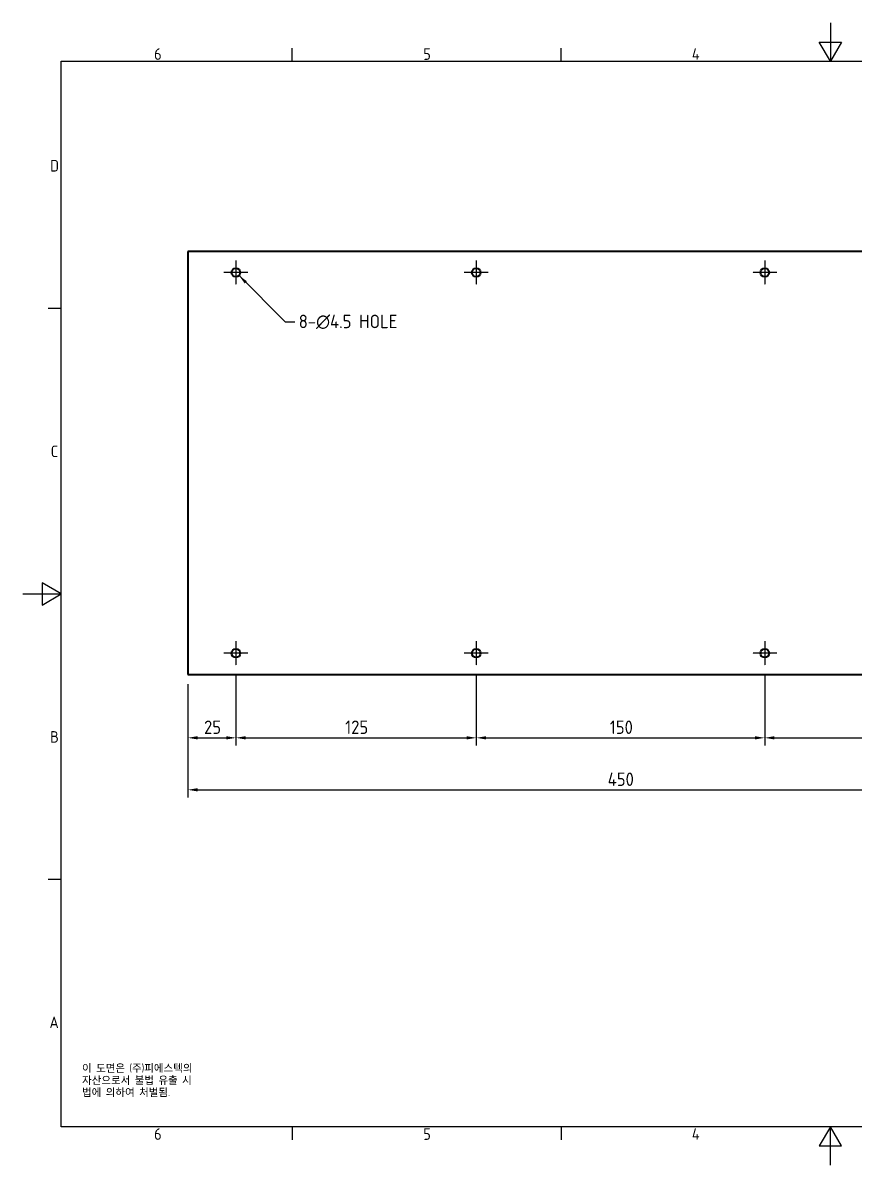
# Model space of a CAD drawing. Header units: millimetres. Extents: x 0 to 840, y 0 to 594.
# Drawn here: x 0 to 433, y 0 to 594 of the extents above; entities that cross this region are included whole.
import ezdxf

# ---------------------------------------------------------------- set-up
doc = ezdxf.new("R2010")
doc.units = ezdxf.units.MM
doc.header["$LTSCALE"] = 2
doc.linetypes.add('CHAIN', pattern=[0.7087, 0.4724, -0.0591, 0.1181, -0.0591])
doc.layers.get('0').update_dxf_attribs({"color": 3, "lineweight": 25, "true_color": 0x00ff00})
for name, color, linetype, lineweight, true_color in [('가시적인 것(ISO)', 3, 'Continuous', 40, 0x00ff00), ('기호(ISO)', 5, 'Continuous', 25, 0x0000ff), ('중심 표식(ISO)', 1, 'Continuous', 25, 0xff0000), ('치수(ISO)', 2, 'Continuous', 25, 0xffff00)]:
    doc.layers.add(name, color=color, linetype=linetype, lineweight=lineweight, true_color=true_color)
doc.layers.add('경계(ISO)', color=7, linetype='Continuous', lineweight=25)
doc.styles.add('문자 텍스트_PSTEK_POSCO', font='isocp.shx')
doc.styles.add('치수 텍스트_PSTEK_POSCO', font='isocp.shx')
doc.dimstyles.new('치수_PSTEK_POSCO', dxfattribs={"dimscale": 2, "dimtxt": 3.5, "dimasz": 2.5, "dimexe": 2, "dimexo": 2.5, "dimgap": 1, "dimtad": 1, "dimrnd": 1e-08, "dimdsep": 46, "dimtxsty": '치수 텍스트_PSTEK_POSCO', "dimcen": 0.09, "dimdle": 10, "dimclrd": 7, "dimclre": 7, "dimclrt": 2, "dimadec": 1, "dimazin": 2, "dimtfac": 1, "dimtmove": 0, "dimatfit": 3, "dimfxl": 1, "dimtolj": 1, "dimlwd": -1, "dimlwe": -1, "dimarcsym": 0})
doc.dimstyles.new('치수_PSTEK_POSCO$7', dxfattribs={"dimscale": 2, "dimtxt": 3.5, "dimasz": 2.5, "dimexe": 2, "dimexo": 2.5, "dimgap": 1, "dimtad": 1, "dimrnd": 1e-08, "dimdsep": 46, "dimtxsty": '치수 텍스트_PSTEK_POSCO', "dimcen": 0.09, "dimdle": 10, "dimclrd": 7, "dimclre": 7, "dimclrt": 2, "dimadec": 1, "dimazin": 2, "dimtfac": 1, "dimtmove": 0, "dimatfit": 3, "dimfxl": 1, "dimtolj": 1, "dimlwd": -1, "dimlwe": -1, "dimarcsym": 0})

# ---------------------------------------------------------------- blocks, each defined once
blk = doc.blocks.new('경계 Default Border')
at = {"layer": '경계(ISO)'}
for p, q in [((70, 287.0000076293945), (70, 290.4000091552734)), ((140, 287.0000076293945), (140, 290.4000091552734)), ((10, 222.7499961853027), (6.599999666213989, 222.7499961853027)), ((10, 74.25000190734863), (6.599999666213989, 74.25000190734863)), ((70, 10), (70, 6.599999666213989)), ((140, 10), (140, 6.599999666213989))]:
    blk.add_line(p, q, dxfattribs=at)
at = {"layer": '경계(ISO)', "flags": 128}
for points in [[(210, 297.0000076293945), (210, 287.0000076293945), (207.1132469177246, 292.0000076293945), (212.8867530822754, 292.0000076293945), (210, 287.0000076293945)], [(10, 10), (10, 287.0000076293945), (410, 287.0000076293945), (410, 10), (10, 10)], [(0, 148.5000038146973), (10, 148.5000038146973), (5, 151.3867473602295), (5, 145.6132507324219), (10, 148.5000038146973)], [(210, 0), (210, 10), (207.1132469177246, 5), (212.8867530822754, 5), (210, 10)]]:
    blk.add_lwpolyline(points, dxfattribs=at)
at = {"layer": '경계(ISO)', "color": 2, "true_color": 0xffff00, "char_height": 3.00000011920929, "attachment_point": 7, "style": '문자 텍스트_PSTEK_POSCO'}
for s, insert in [('6', (34.14453946055966, 287.3713945155963)), ('5', (104.1445394605597, 287.3713945155963)), ('4', (173.9734701308116, 287.4)), ('D', (7.078270083685684, 258.3463944559917)), ('C', (7.244539400955009, 184.0963944559917)), ('B', (7.078270083685684, 109.8463944559917)), ('A', (6.914400698149937, 35.61784856929444)), ('6', (34.14453946055966, 6.57139439638704)), ('5', (104.1445394605597, 6.57139439638704)), ('4', (173.9734701308116, 6.59999988079071))]:
    blk.add_mtext(s, dxfattribs=dict(at, insert=insert))
blk = doc.blocks.new('*D23')
at = {"layer": 'Defpoints', "color": 0, "transparency": 16777216}
for p in [(85.8403036767346, 255.1770195318323), (535.8403036767346, 255.1770195318322), (535.8403036767346, 195.1770195318322)]:
    blk.add_point(p, dxfattribs=at)
at = {"layer": '치수(ISO)', "color": 7, "transparency": 16777216}
for p, q in [((85.8403036767346, 250.1770195318323), (85.8403036767346, 191.1770195318322)), ((535.8403036767346, 250.1770195318322), (535.8403036767346, 191.1770195318322)), ((90.8403036767346, 195.1770195318322), (530.8403036767346, 195.1770195318322))]:
    blk.add_line(p, q, dxfattribs=at)
for points in [[(90.8403036767346, 196.0103528651655), (90.8403036767346, 194.3436861984988), (85.8403036767346, 195.1770195318322)], [(530.8403036767346, 196.0103528651655), (530.8403036767346, 194.3436861984988), (535.8403036767346, 195.1770195318322)]]:
    blk.add_solid(points, dxfattribs=at)
at = {"layer": '치수(ISO)', "color": 2, "transparency": 16777216, "insert": (304.1875477712228, 200.6770195318322), "char_height": 7, "attachment_point": 4, "style": '치수 텍스트_PSTEK_POSCO'}
blk.add_mtext('\\A1;450', dxfattribs=at)
blk = doc.blocks.new('*D26')
at = {"layer": 'Defpoints', "color": 0, "transparency": 16777216}
for p in [(110.8403036767346, 259.9270195318323), (85.8403036767346, 255.1770195318323), (110.8403036767346, 222.2172790314083)]:
    blk.add_point(p, dxfattribs=at)
at = {"layer": '치수(ISO)', "color": 7, "transparency": 16777216}
for p, q in [((85.8403036767346, 250.1770195318323), (85.8403036767346, 218.2172790314083)), ((110.8403036767346, 254.9270195318323), (110.8403036767346, 218.2172790314083)), ((90.8403036767346, 222.2172790314083), (105.8403036767346, 222.2172790314083))]:
    blk.add_line(p, q, dxfattribs=at)
for points in [[(90.8403036767346, 223.0506123647416), (90.8403036767346, 221.3839456980749), (85.8403036767346, 222.2172790314083)], [(105.8403036767346, 223.0506123647416), (105.8403036767346, 221.3839456980749), (110.8403036767346, 222.2172790314083)]]:
    blk.add_solid(points, dxfattribs=at)
at = {"layer": '치수(ISO)', "color": 2, "transparency": 16777216, "insert": (94.23645097714808, 227.7179680077862), "char_height": 7, "attachment_point": 4, "style": '치수 텍스트_PSTEK_POSCO'}
blk.add_mtext('\\A1;25', dxfattribs=at)
blk = doc.blocks.new('*D27')
at = {"layer": 'Defpoints', "color": 0, "transparency": 16777216}
for p in [(110.8403036767346, 259.9270195318323), (235.8403036767345, 259.9270195318323), (235.8403036767345, 222.2172790314083)]:
    blk.add_point(p, dxfattribs=at)
at = {"layer": '치수(ISO)', "color": 7, "transparency": 16777216}
for p, q in [((110.8403036767346, 254.9270195318323), (110.8403036767346, 218.2172790314083)), ((235.8403036767345, 254.9270195318323), (235.8403036767345, 218.2172790314083)), ((115.8403036767346, 222.2172790314083), (230.8403036767345, 222.2172790314083))]:
    blk.add_line(p, q, dxfattribs=at)
for points in [[(115.8403036767346, 223.0506123647416), (115.8403036767346, 221.3839456980749), (110.8403036767346, 222.2172790314083)], [(230.8403036767345, 223.0506123647416), (230.8403036767345, 221.3839456980749), (235.8403036767345, 222.2172790314083)]]:
    blk.add_solid(points, dxfattribs=at)
at = {"layer": '치수(ISO)', "color": 2, "transparency": 16777216, "insert": (167.615328929904, 227.7179680077862), "char_height": 7, "attachment_point": 4, "style": '치수 텍스트_PSTEK_POSCO'}
blk.add_mtext('\\A1;125', dxfattribs=at)
blk = doc.blocks.new('*D28')
at = {"layer": 'Defpoints', "color": 0, "transparency": 16777216}
for p in [(235.8403036767345, 259.9270195318323), (385.8403036767346, 259.9270195318322), (385.8403036767346, 222.2172790314083)]:
    blk.add_point(p, dxfattribs=at)
at = {"layer": '치수(ISO)', "color": 7, "transparency": 16777216}
for p, q in [((235.8403036767345, 254.9270195318323), (235.8403036767345, 218.2172790314083)), ((385.8403036767346, 254.9270195318322), (385.8403036767346, 218.2172790314083)), ((240.8403036767345, 222.2172790314083), (380.8403036767346, 222.2172790314083))]:
    blk.add_line(p, q, dxfattribs=at)
for points in [[(240.8403036767345, 223.0506123647416), (240.8403036767345, 221.3839456980749), (235.8403036767345, 222.2172790314083)], [(380.8403036767346, 223.0506123647416), (380.8403036767346, 221.3839456980749), (385.8403036767346, 222.2172790314083)]]:
    blk.add_solid(points, dxfattribs=at)
at = {"layer": '치수(ISO)', "color": 2, "transparency": 16777216, "insert": (305.2575477712227, 227.7172790314083), "char_height": 7, "attachment_point": 4, "style": '치수 텍스트_PSTEK_POSCO'}
blk.add_mtext('\\A1;150', dxfattribs=at)
blk = doc.blocks.new('*D29')
at = {"layer": 'Defpoints', "color": 0, "transparency": 16777216}
for p in [(385.8403036767346, 259.9270195318322), (510.8403036767346, 259.9270195318321), (510.8403036767346, 222.2172790314083)]:
    blk.add_point(p, dxfattribs=at)
at = {"layer": '치수(ISO)', "color": 7, "transparency": 16777216}
for p, q in [((385.8403036767346, 254.9270195318322), (385.8403036767346, 218.2172790314083)), ((510.8403036767346, 254.9270195318321), (510.8403036767346, 218.2172790314083)), ((390.8403036767346, 222.2172790314083), (505.8403036767346, 222.2172790314083))]:
    blk.add_line(p, q, dxfattribs=at)
for points in [[(390.8403036767346, 223.0506123647416), (390.8403036767346, 221.3839456980749), (385.8403036767346, 222.2172790314083)], [(505.8403036767346, 223.0506123647416), (505.8403036767346, 221.3839456980749), (510.8403036767346, 222.2172790314083)]]:
    blk.add_solid(points, dxfattribs=at)
at = {"layer": '치수(ISO)', "color": 2, "transparency": 16777216, "insert": (442.6153289299041, 227.7179680077862), "char_height": 7, "attachment_point": 4, "style": '치수 텍스트_PSTEK_POSCO'}
blk.add_mtext('\\A1;125', dxfattribs=at)

msp = doc.modelspace()

# ---------------------------------------------------------------- linework, layer by layer
at = {"layer": '가시적인 것(ISO)'}
for p, q in [((535.8403036767347, 475.1770195318322), (85.84030367673464, 475.1770195318324)), ((85.84030367673464, 475.1770195318324), (85.8403036767346, 255.1770195318323)), ((85.8403036767346, 255.1770195318323), (535.8403036767346, 255.1770195318322))]:
    msp.add_line(p, q, dxfattribs=at)
for centre in [(110.8403036767347, 464.1770195318324), (235.8403036767347, 464.1770195318323), (385.8403036767347, 464.1770195318322), (110.8403036767346, 266.1770195318323), (235.8403036767345, 266.1770195318323), (385.8403036767346, 266.1770195318322)]:
    msp.add_circle(centre, 2.25, dxfattribs=at)
at = {"layer": '중심 표식(ISO)', "linetype": 'CHAIN'}
for p, q in [((110.8403036767347, 470.4270195318323), (110.8403036767347, 457.9270195318323)), ((235.8403036767347, 470.4270195318323), (235.8403036767347, 457.9270195318323)), ((385.8403036767347, 470.4270195318322), (385.8403036767347, 457.9270195318322)), ((117.0903036767347, 464.1770195318323), (104.5903036767347, 464.1770195318323)), ((242.0903036767347, 464.1770195318323), (229.5903036767347, 464.1770195318323)), ((392.0903036767347, 464.1770195318322), (379.5903036767347, 464.1770195318322)), ((110.8403036767346, 272.4270195318323), (110.8403036767346, 259.9270195318323)), ((235.8403036767345, 272.4270195318323), (235.8403036767345, 259.9270195318323)), ((385.8403036767346, 272.4270195318322), (385.8403036767346, 259.9270195318322)), ((117.0903036767346, 266.1770195318323), (104.5903036767346, 266.1770195318323)), ((242.0903036767345, 266.1770195318323), (229.5903036767345, 266.1770195318323)), ((392.0903036767346, 266.1770195318322), (379.5903036767346, 266.1770195318322))]:
    msp.add_line(p, q, dxfattribs=at)

# ---------------------------------------------------------------- block references
at = {"xscale": 2, "yscale": 2, "zscale": 2}
msp.add_blockref('경계 Default Border', (0, 0), dxfattribs=at)

# ---------------------------------------------------------------- texts
at = {"layer": '기호(ISO)', "color": 2, "true_color": 0xffff00, "insert": (143.4841913581153, 438.4982217924773), "char_height": 6.99999988079071, "width": 59.78936879634858, "attachment_point": 4, "line_spacing_factor": 0.612500011920929, "style": '치수 텍스트_PSTEK_POSCO'}
msp.add_mtext('{8-\\fAIGDT|b0|i0;\\H7.0000;n\\fisocp|b0|i0;\\H7.0000;4.5 HOLE}', dxfattribs=at)
at = {"layer": '기호(ISO)', "color": 7, "insert": (30.78925080976877, 52.45654487984861), "char_height": 4.000000059604645, "width": 102.480276521085, "attachment_point": 1, "line_spacing_factor": 0.9442214369773865, "style": '문자 텍스트_PSTEK_POSCO'}
msp.add_mtext('{이 도면은 (주)피에스텍의\\P자산으로서 불법 유출 시 \\P법에 의하여 처벌됨.}', dxfattribs=at)

# ---------------------------------------------------------------- dimensions: what is measured, and where the dimension line sits
at = {"layer": '치수(ISO)', "color": 7}
for base, p1, p2, picture, middle in [((110.8403036767346, 222.2172790314083), (85.8403036767346, 255.1770195318323), (110.8403036767346, 259.9270195318323), '*D26', (98.32030367673457, 222.2172790314083)), ((235.8403036767345, 222.2172790314083), (110.8403036767346, 259.9270195318323), (235.8403036767345, 259.9270195318323), '*D27', (173.3603036767346, 222.2172790314083)), ((385.8403036767346, 222.2172790314083), (235.8403036767345, 259.9270195318323), (385.8403036767346, 259.9270195318322), '*D28', (310.8603036767345, 222.2172790314083)), ((510.8403036767346, 222.2172790314083), (385.8403036767346, 259.9270195318322), (510.8403036767346, 259.9270195318321), '*D29', (448.3603036767346, 222.2172790314083)), ((535.8403036767346, 195.1770195318322), (85.8403036767346, 255.1770195318323), (535.8403036767346, 255.1770195318322), '*D23', (310.8403036767346, 195.1770195318322))]:
    dim = msp.add_linear_dim(base=base, p1=p1, p2=p2, angle=180, dimstyle='치수_PSTEK_POSCO', override={"dimdec": 2, "dimtp": 0, "dimtm": -0, "dimtdec": 2, "dimtofl": 0, "dimatfit": 1}, dxfattribs=at)
    dim.commit()
    dim.dimension.update_dxf_attribs({"geometry": picture, "text_midpoint": middle, "dimtype": 160})

# ---------------------------------------------------------------- leaders
at = {"layer": '기호(ISO)', "color": 7, "annotation_type": 0, "has_hookline": 1, "hookline_direction": 0, "text_width": 56.09576257504523}
msp.add_leader([(112.4312939344046, 462.5860292741629), (136.4841913581153, 438.4982217924773), (141.4841913581153, 438.4982217924773)], dimstyle='치수_PSTEK_POSCO$7', override={"dimtad": 0}, dxfattribs=at)

doc.saveas('drawing.dxf')
